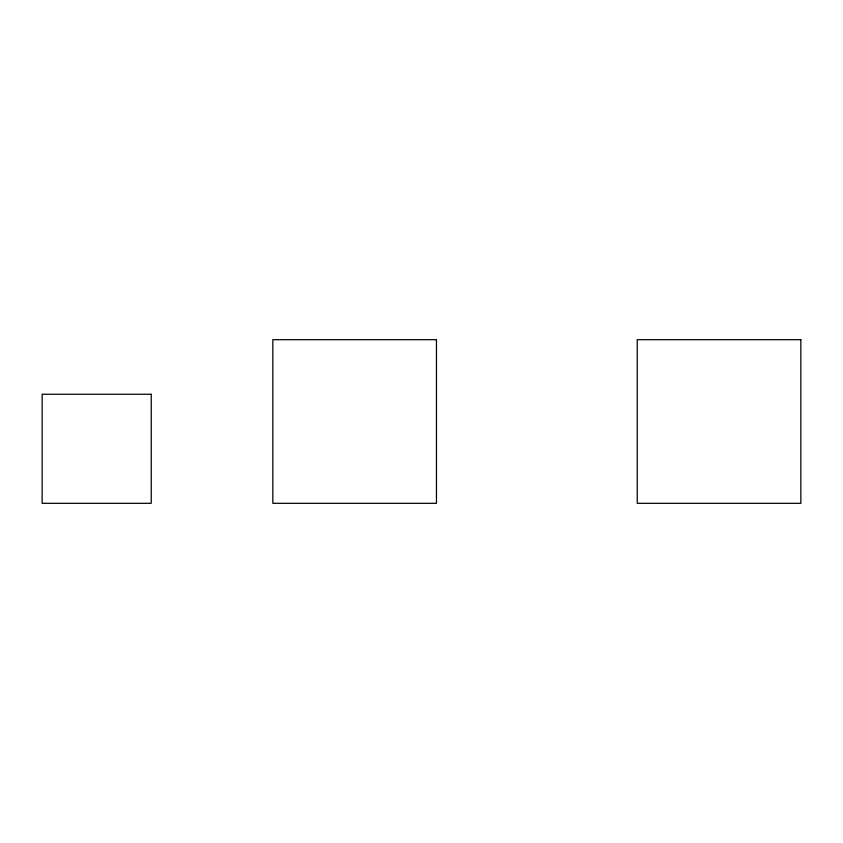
<?xml version="1.0" encoding="UTF-8"?>
<svg xmlns="http://www.w3.org/2000/svg" width="843" height="843" viewBox="0 0 843 843"><rect width="100%" height="100%" fill="white"/><g stroke="black" fill="none" stroke-linecap="round" stroke-linejoin="round"><path stroke-width="1.26" d="M436.463 339.687L272.837 339.687L272.837 503.313L436.463 503.313L436.463 339.687M800.85 339.687L637.234 339.687L637.234 503.313L800.85 503.313L800.85 339.687M151.234 394.25L42.15 394.25L42.15 503.313L151.234 503.313L151.234 394.25"/></g></svg>
